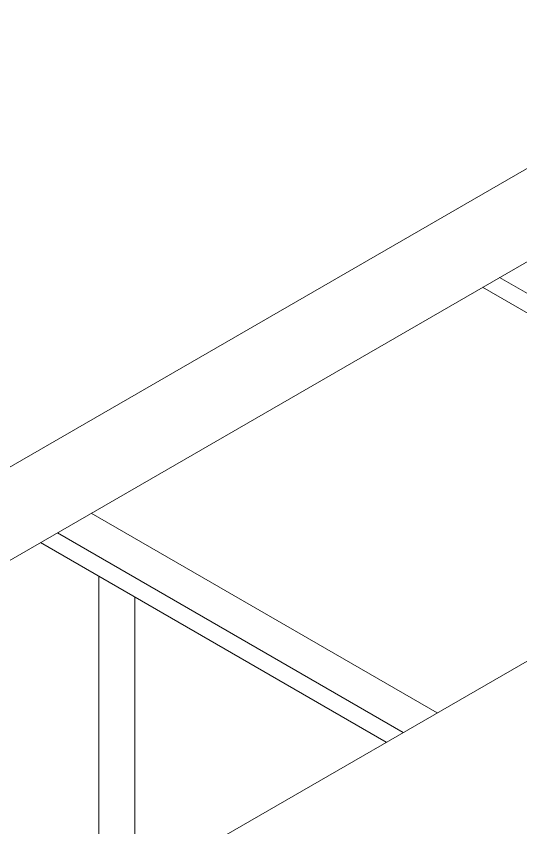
# Model space of a CAD drawing. Header units: millimetres. Extents: x -312439 to 477422, y -331570 to 212570.
# Drawn here: x 412228 to 412871, y 90985 to 92020 of the extents above; entities that cross this region are included whole.
import ezdxf

# ---------------------------------------------------------------- set-up
doc = ezdxf.new("R2010")
doc.units = ezdxf.units.MM

msp = doc.modelspace()

# ---------------------------------------------------------------- linework, layer by layer
at = {"color": 0, "linetype": 'Continuous', "lineweight": 0, "extrusion": (1.25969e-16, 0.816497, 0.57735)}
for p, q in [((413421.721, 92020.123), (411677.617, 91013.164)), ((412994.335, 91892.393), (412013.948, 91326.366)), ((413285.623, 91431.958), (412844.306, 91686.753)), ((413263.97, 91419.457), (412822.653, 91674.251)), ((412764.724, 91131.217), (412323.407, 91386.011)), ((412721.417, 91106.214), (412280.1, 91361.008)), ((412699.764, 91093.712), (412258.447, 91348.506)), ((412333.117, 91305.395), (412333.117, 90884.163)), ((412379.051, 91278.876), (412379.051, 90908.549)), ((412334.891, 90883.053), (412893.372, 91205.492))]:
    msp.add_line(p, q, dxfattribs=at)

doc.saveas('drawing.dxf')
